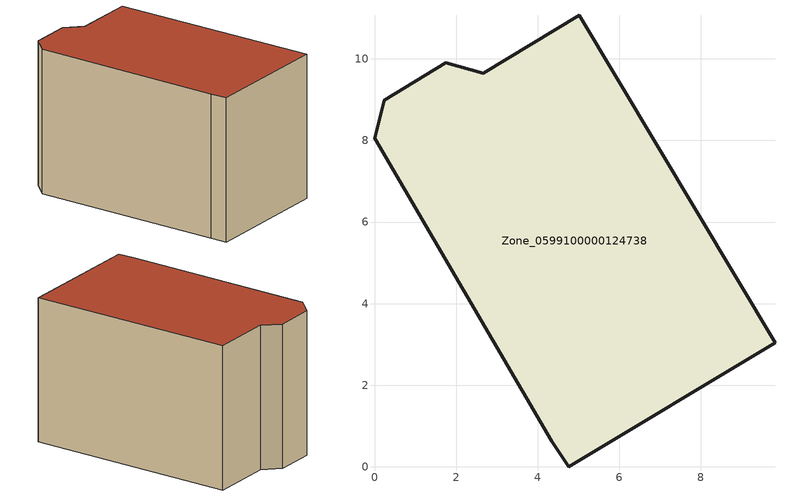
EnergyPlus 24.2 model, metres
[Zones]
Zone_0599100000124738
 floor ground (C_G): 2.66,9.65 5.02,11.07 9.82,3.04 4.76,0 4.35,0.63 0,8.05 0.24,8.99 1.75,9.91 z0
 wall outside (C_F): 4.35,0.63 4.76,0 9.82,3.04 5.02,11.07 2.66,9.65 1.75,9.91 0.24,8.99 0,8.05 4.35,0.63 z0:6.48
 roof outside (C_R): 1.75,9.91 0.24,8.99 0,8.05 4.35,0.63 4.76,0 9.82,3.04 5.02,11.07 2.66,9.65 z6.48
[BUILDING]
Pand.0599100000124738: North Axis=0; Terrain=City; Loads Convergence Tolerance Value=0.04; Temperature Convergence Tolerance Value=0.4; Solar Distribution=FullExterior; Maximum Number of Warmup Days=25; Minimum Number of Warmup Days=1
[Site:Location]
Rotterdam.The.Hague.AP_ZH_NLD Design_Conditions: Latitude=51.96; Longitude=4.45; Time Zone=1; Elevation=-4.5
[SITE:GROUNDTEMPERATURE:BUILDINGSURFACE]
18, 18, 18, 18, 18, 18, 18, 18, 18, 18, 18, 18
[MATERIAL] Thermal Absorptance=0.9; Solar Absorptance=0.7; Visible Absorptance=0.7
Name | Roughness | Thickness | Conductivity | Density | Specific Heat
G.TI.1946 | MediumSmooth | 0.15 | 1 | 540 | 1210
F.TI.1946 | Rough | 0.3 | 0.857143 | 1920 | 840
R.TI.1946 | MediumRough | 0.2 | 0.1 | 1500 | 1000
[CONSTRUCTION]
C_G: G.TI.1946
C_F: F.TI.1946
C_R: R.TI.1946
[ZONE]
Zone_0599100000124738: Type=1; Multiplier=1; Ceiling Height=Autocalculate; Volume=Autocalculate; Floor Area=autocalculate; Part of Total Floor Area=Yes
[ZONEINFILTRATION:DESIGNFLOWRATE]
Infil_Zone_0599100000124738: Zone or ZoneList or Space or SpaceList=Zone_0599100000124738; Schedule=AlwaysOn; Design Flow Rate Calculation Method=Flow/Area; Flow Rate per Floor Area=0.003; Constant Term Coefficient=1; Temperature Term Coefficient=0; Velocity Term Coefficient=0; Velocity Squared Term Coefficient=0
[HVACTEMPLATE:ZONE:IDEALLOADSAIRSYSTEM]
Zone_0599100000124738: Maximum Heating Supply Air Temperature=50; Minimum Cooling Supply Air Temperature=13; Maximum Heating Supply Air Humidity Ratio=0.0156; Minimum Cooling Supply Air Humidity Ratio=0.0077; Heating Limit=NoLimit; Cooling Limit=NoLimit; Dehumidification Control Type=ConstantSensibleHeatRatio; Cooling Sensible Heat Ratio=0.7; Dehumidification Setpoint=60; Humidification Control Type=None; Humidification Setpoint=30; Outdoor Air Method=None; Outdoor Air Flow Rate per Person=0.00944; Outdoor Air Flow Rate per Zone Floor Area=0; Outdoor Air Flow Rate per Zone=0; Demand Controlled Ventilation Type=None; Outdoor Air Economizer Type=NoEconomizer; Heat Recovery Type=None; Sensible Heat Recovery Effectiveness=0.7; Latent Heat Recovery Effectiveness=0.65
[ZONECONTROL:THERMOSTAT]
ThermostatControl_Zone_0599100000124738: Zone or ZoneList=Zone_0599100000124738; Control Type Schedule=DualSetpointControlType; Control 1=Thermostat_Zone_0599100000124738; Temperature Difference Between Cutout And Setpoint=0
[THERMOSTATSETPOINT:DUALSETPOINT]
Thermostat_Zone_0599100000124738: Heating Setpoint Temperature Schedule=HeatingSetpoint_Zone_0599100000124738; Cooling Setpoint Temperature Schedule=CoolingSetpoint_Zone_0599100000124738
[SCHEDULE:COMPACT]
HeatingSetpoint_Zone_0599100000124738: Through: 12/31, For: AllDays, Until: 24:00, 21
CoolingSetpoint_Zone_0599100000124738: Through: 12/31, For: AllDays, Until: 24:00, 24
DualSetpointControlType: Through: 12/31, For: AllDays, Until: 24:00, 4
AlwaysOn: Through: 12/31, For: AllDays, Until: 24:00, 1
